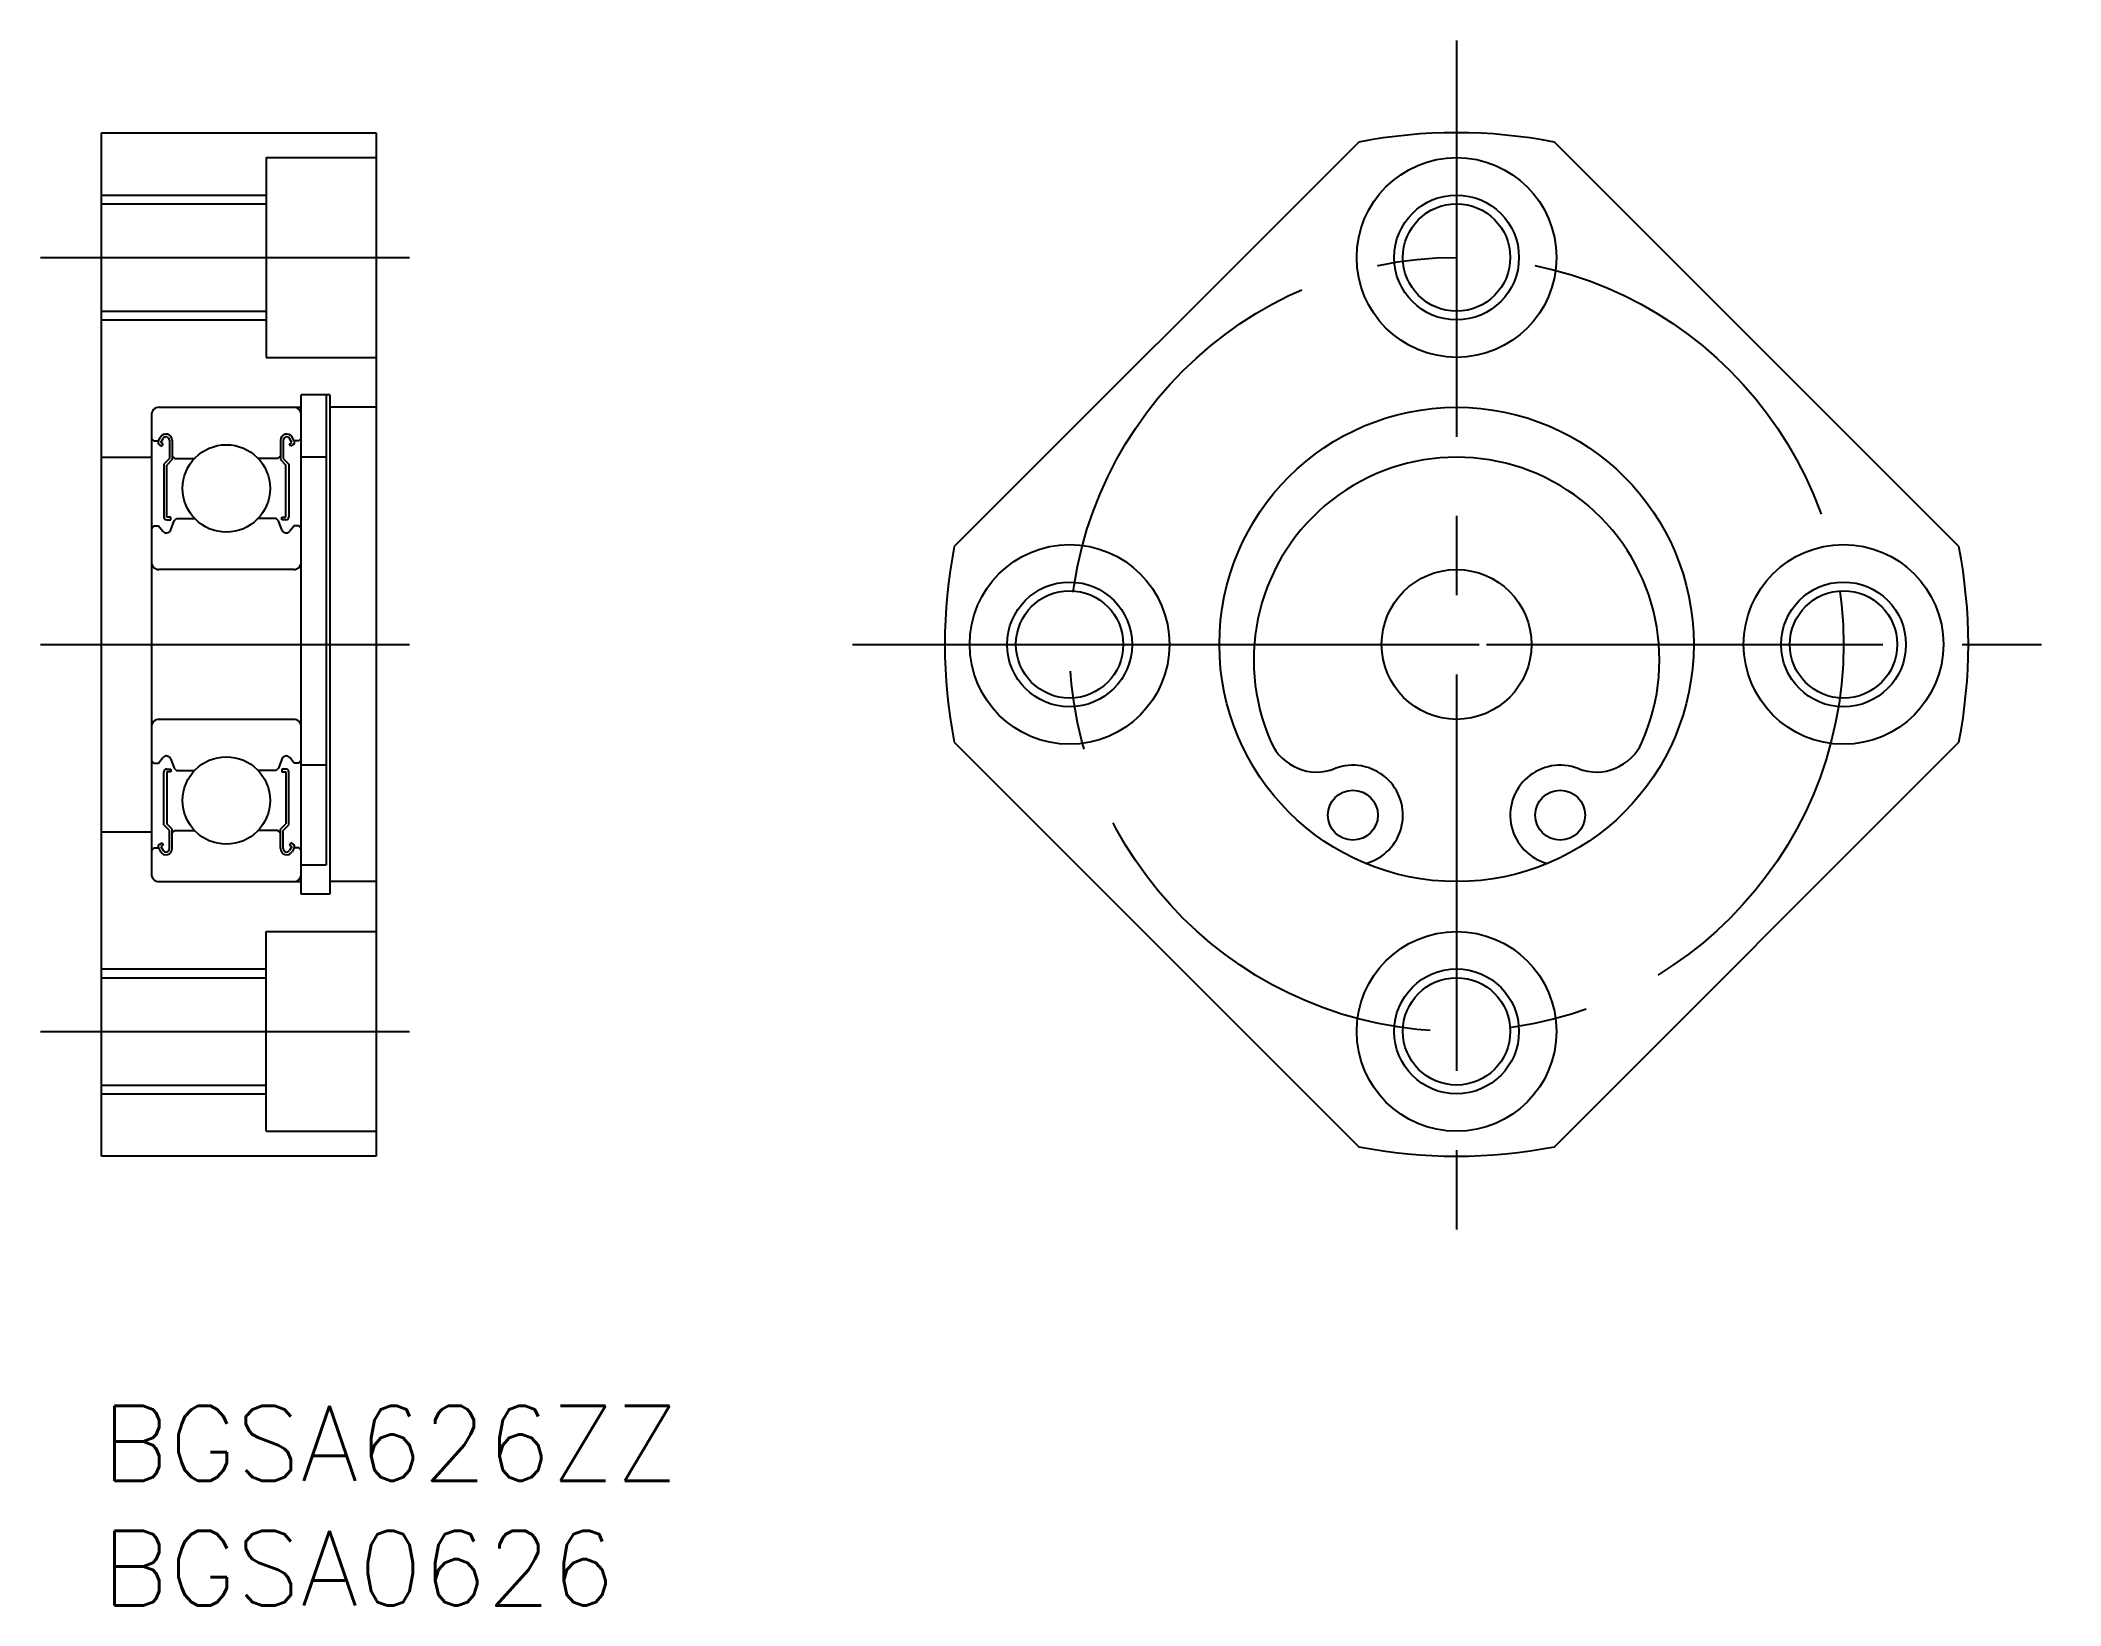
# Model space of a CAD drawing. Extents: x -2.4 to 78.5, y -8 to 54.7.
import ezdxf

# ---------------------------------------------------------------- set-up
doc = ezdxf.new("R2010")
doc.units = 0
doc.header["$LTSCALE"] = 0.5
doc.linetypes.add('CENTER', pattern=[50.8, 31.75, -6.35, 6.35, -6.35])
for name, color, linetype in [('MSM_CENTER', 1, 'CENTER'), ('MSM_CONTINUOUS', 7, 'CONTINUOUS'), ('MSM_NARROW', 5, 'CONTINUOUS'), ('MSM_PART_NUMBER', 7, 'CONTINUOUS')]:
    doc.layers.add(name, color=color, linetype=linetype)
doc.styles.get("Standard").update_dxf_attribs({"font": 'txt.shx', "height": 3, "bigfont": 'bigfont.shx'})

# ---------------------------------------------------------------- blocks, each defined once
blk = doc.blocks.new('*U4')
at = {"layer": 'MSM_PART_NUMBER'}
blk.add_text('BGSA626ZZ', height=3, dxfattribs=at).set_placement((0, -3))
blk = doc.blocks.new('*U5')
at = {"layer": 'MSM_PART_NUMBER'}
blk.add_text('BGSA0626', height=3, dxfattribs=at).set_placement((0, -8))

msp = doc.modelspace()

# ---------------------------------------------------------------- linework, layer by layer
at = {"layer": 'MSM_CENTER'}
for p, q in [((54.278, 54.696), (54.278, 6.304)), ((-2.448, 46), (12.331, 46)), ((-2.448, 30.5), (12.331, 30.5)), ((30.082, 30.5), (78.474, 30.5)), ((39.303, 30.5), (69.252, 30.5)), ((-2.448, 15), (12.331, 15))]:
    msp.add_line(p, q, dxfattribs=at)
msp.add_circle((54.278, 30.5), 15.5, dxfattribs=at)
at = {"layer": 'MSM_CONTINUOUS'}
for p, q in [((0, 10), (0, 51)), ((0, 51), (11, 51)), ((11, 51), (11, 10)), ((6.6, 50), (6.6, 42)), ((6.6, 50), (11, 50)), ((0, 48.15), (6.6, 48.15)), ((0, 43.85), (6.6, 43.85)), ((6.6, 42), (11, 42)), ((8, 20.5), (8, 40.5)), ((9.15, 40.5, 0.5), (8, 40.5, 0.5)), ((9, 40.5), (9, 21.661)), ((9.15, 40.5), (9.15, 20.5)), ((2, 39.7), (2, 21.3)), ((2.3, 40), (8, 40)), ((11, 40), (9.16, 40)), ((2, 38.75), (2.1, 38.65)), ((2.1, 38.65), (2.278, 38.65)), ((2.278, 38.65), (2.368, 38.803)), ((2.318, 38.498), (2.415, 38.443)), ((2.374, 38.594), (2.465, 38.748)), ((2.47, 38.539), (2.374, 38.594)), ((2.415, 38.443), (2.47, 38.539)), ((2.722, 38.679), (2.722, 37.95)), ((2.833, 38.679), (2.833, 37.904)), ((2.833, 38.05), (2.933, 37.95)), ((7.167, 38.05), (7.067, 37.95)), ((7.167, 38.679), (7.167, 37.904)), ((7.278, 38.679), (7.278, 37.95)), ((7.53, 38.539), (7.626, 38.594)), ((7.585, 38.443), (7.53, 38.539)), ((7.626, 38.594), (7.535, 38.748)), ((7.682, 38.498), (7.585, 38.443)), ((7.722, 38.65), (7.632, 38.803)), ((7.9, 38.65), (7.722, 38.65)), ((8, 38.75), (7.9, 38.65)), ((0, 38), (2, 38)), ((2.722, 37.95), (2.5, 37.728)), ((2.5, 37.728), (2.5, 35.601)), ((2.833, 37.904), (2.611, 37.682)), ((2.611, 35.601), (2.611, 37.682)), ((2.933, 37.95), (3.726, 37.95)), ((7.067, 37.95), (6.274, 37.95)), ((7.167, 37.904), (7.389, 37.682)), ((7.278, 37.95), (7.5, 37.728)), ((7.389, 35.601), (7.389, 37.682)), ((7.5, 37.728), (7.5, 35.601)), ((9, 38, 0.5), (8, 38, 0.5)), ((2, 35.15), (2.1, 35.25)), ((2.1, 35.25), (2.278, 35.25)), ((2.278, 35.25), (2.457, 35.031)), ((2.778, 35.601), (2.611, 35.601)), ((2.611, 35.49), (2.778, 35.49)), ((2.778, 35.49), (2.778, 35.601)), ((2.778, 35.097), (2.908, 35.456)), ((2.908, 35.456), (3.008, 35.55)), ((3.008, 35.55), (3.726, 35.55)), ((6.992, 35.55), (6.274, 35.55)), ((7.092, 35.456), (6.992, 35.55)), ((7.222, 35.097), (7.092, 35.456)), ((7.222, 35.49), (7.222, 35.601)), ((7.222, 35.601), (7.389, 35.601)), ((7.389, 35.49), (7.222, 35.49)), ((7.722, 35.25), (7.543, 35.031)), ((7.9, 35.25), (7.722, 35.25)), ((8, 35.15), (7.9, 35.25)), ((7.7, 33.5), (2.3, 33.5)), ((0, 30.5), (0, 30.5)), ((7.7, 27.5), (2.3, 27.5)), ((2.278, 25.75), (2.457, 25.969)), ((2.778, 25.903), (2.908, 25.544)), ((7.222, 25.903), (7.092, 25.544)), ((7.722, 25.75), (7.543, 25.969)), ((2, 25.85), (2.1, 25.75)), ((2.1, 25.75), (2.278, 25.75)), ((2.5, 23.272), (2.5, 25.399)), ((2.611, 25.51), (2.778, 25.51)), ((2.611, 25.399), (2.611, 23.318)), ((2.778, 25.399), (2.611, 25.399)), ((2.778, 25.51), (2.778, 25.399)), ((2.908, 25.544), (3.008, 25.45)), ((3.008, 25.45), (3.726, 25.45)), ((6.992, 25.45), (6.274, 25.45)), ((7.092, 25.544), (6.992, 25.45)), ((7.222, 25.51), (7.222, 25.399)), ((7.389, 25.51), (7.222, 25.51)), ((7.222, 25.399), (7.389, 25.399)), ((7.389, 25.399), (7.389, 23.318)), ((7.5, 23.272), (7.5, 25.399)), ((7.9, 25.75), (7.722, 25.75)), ((8, 25.85), (7.9, 25.75)), ((9, 25.661, 0.5), (8, 25.661, 0.5)), ((0, 23), (2, 23)), ((2.722, 23.05), (2.5, 23.272)), ((2.833, 23.096), (2.611, 23.318)), ((2.722, 22.321), (2.722, 23.05)), ((2.833, 22.321), (2.833, 23.096)), ((2.833, 22.95), (2.933, 23.05)), ((2.933, 23.05), (3.726, 23.05)), ((7.067, 23.05), (6.274, 23.05)), ((7.167, 22.95), (7.067, 23.05)), ((7.167, 23.096), (7.389, 23.318)), ((7.167, 22.321), (7.167, 23.096)), ((7.278, 23.05), (7.5, 23.272)), ((7.278, 22.321), (7.278, 23.05)), ((2, 22.25), (2.1, 22.35)), ((2.1, 22.35), (2.278, 22.35)), ((2.278, 22.35), (2.368, 22.197)), ((2.318, 22.502), (2.415, 22.557)), ((2.47, 22.461), (2.374, 22.406)), ((2.374, 22.406), (2.465, 22.252)), ((2.415, 22.557), (2.47, 22.461)), ((7.585, 22.557), (7.53, 22.461)), ((7.53, 22.461), (7.626, 22.406)), ((7.626, 22.406), (7.535, 22.252)), ((7.682, 22.502), (7.585, 22.557)), ((7.722, 22.35), (7.632, 22.197)), ((7.9, 22.35), (7.722, 22.35)), ((8, 22.25), (7.9, 22.35)), ((9, 21.661, 0.5), (8, 21.661, 0.5)), ((0, 20.25), (0, 20.25)), ((2.3, 21), (8, 21)), ((9.15, 20.5, 0.5), (8, 20.5, 0.5)), ((11, 21), (9.16, 21)), ((6.6, 11), (6.6, 19)), ((6.6, 19), (11, 19)), ((0, 17.15), (6.6, 17.15)), ((0, 12.85), (6.6, 12.85)), ((6.6, 11), (11, 11)), ((11, 10), (0, 10))]:
    msp.add_line(p, q, dxfattribs=at)
for points in [[(50.358, 50.622), (34.156, 34.42)], [(74.4, 34.42), (58.198, 50.622)], [(34.156, 26.58), (50.358, 10.378)], [(58.198, 10.378), (74.4, 26.58)]]:
    msp.add_lwpolyline(points, dxfattribs=at)
for centre, radius in [((54.278, 46), 4), ((54.278, 46), 2.15), ((54.278, 30.5, 0.5), 9.5), ((5, 36.75), 1.75), ((38.778, 30.5), 4), ((69.778, 30.5), 4), ((54.278, 30.5), 3), ((38.778, 30.5), 2.15), ((69.778, 30.5), 2.15), ((5, 24.25), 1.75), ((50.128, 23.661, 0.5), 1), ((58.428, 23.661, 0.5), 1), ((54.278, 15), 4), ((54.278, 15), 2.15)]:
    msp.add_circle(centre, radius, dxfattribs=at)
for centre, radius, start, end in [((54.278, 30.5), 20.5, 78.97635, 101.02365), ((2.3, 39.7), 0.3, 90, 180), ((7.7, 39.7), 0.3, 0, 90), ((2.584, 38.679), 0.249, 0, 150.00121), ((7.416, 38.679), 0.249, 29.99879, 180), ((2.374, 38.594), 0.111, 149.98707, 240.00905), ((2.584, 38.679), 0.138, 0, 150.00256), ((7.416, 38.679), 0.138, 29.99744, 180), ((7.626, 38.594), 0.111, 299.99095, 30.01293), ((54.278, 29.875, 0.5), 8.125, 336.05719, 203.94281), ((2.599, 35.151), 0.186, 220.0002, 343.15268), ((2.611, 35.601), 0.111, 180.00005, 270.00003), ((7.401, 35.151), 0.186, 196.84732, 319.9998), ((7.389, 35.601), 0.111, 269.99997, 359.99995), ((54.278, 30.5), 20.5, 168.97635, 191.02365), ((54.278, 30.5), 20.5, 348.97635, 11.02365), ((2.3, 33.8), 0.3, 180, 270), ((7.7, 33.8), 0.3, 270, 0), ((2.3, 27.2), 0.3, 90, 180), ((7.7, 27.2), 0.3, 0, 90), ((2.599, 25.849), 0.186, 16.84732, 139.9998), ((7.401, 25.849), 0.186, 40.0002, 163.15268), ((48.68, 27.389, 0.5), 2, 203.94281, 291.2223), ((59.876, 27.389, 0.5), 2, 248.7777, 336.05719), ((2.611, 25.399), 0.111, 89.99997, 179.99995), ((7.389, 25.399), 0.111, 0.00005, 90.00003), ((50.128, 23.661, 0.5), 2, 284.69943, 111.2223), ((58.428, 23.661, 0.5), 2, 68.7777, 255.30057), ((2.374, 22.406), 0.111, 119.99095, 210.01293), ((2.584, 22.321), 0.249, 209.99879, 0), ((2.584, 22.321), 0.138, 209.99744, 0), ((7.416, 22.321), 0.249, 180, 330.00121), ((7.416, 22.321), 0.138, 180, 330.00256), ((7.626, 22.406), 0.111, 329.98707, 60.00905), ((2.3, 21.3), 0.3, 180, 270), ((7.7, 21.3), 0.3, 270, 0), ((54.278, 30.5), 20.5, 258.97635, 281.02365)]:
    msp.add_arc(centre, radius, start, end, dxfattribs=at)
at = {"layer": 'MSM_NARROW'}
for p, q in [((0, 48.5), (6.6, 48.5)), ((0, 43.5), (6.6, 43.5)), ((0, 17.5), (6.6, 17.5)), ((0, 12.5), (6.6, 12.5))]:
    msp.add_line(p, q, dxfattribs=at)
for centre in [(54.278, 46), (38.778, 30.5), (69.778, 30.5), (54.278, 15)]:
    msp.add_circle(centre, 2.5, dxfattribs=at)

# ---------------------------------------------------------------- block references
at = {"layer": 'MSM_CONTINUOUS'}
for name in ['*U4', '*U5']:
    msp.add_blockref(name, (0, 0), dxfattribs=at)

doc.saveas('drawing.dxf')
